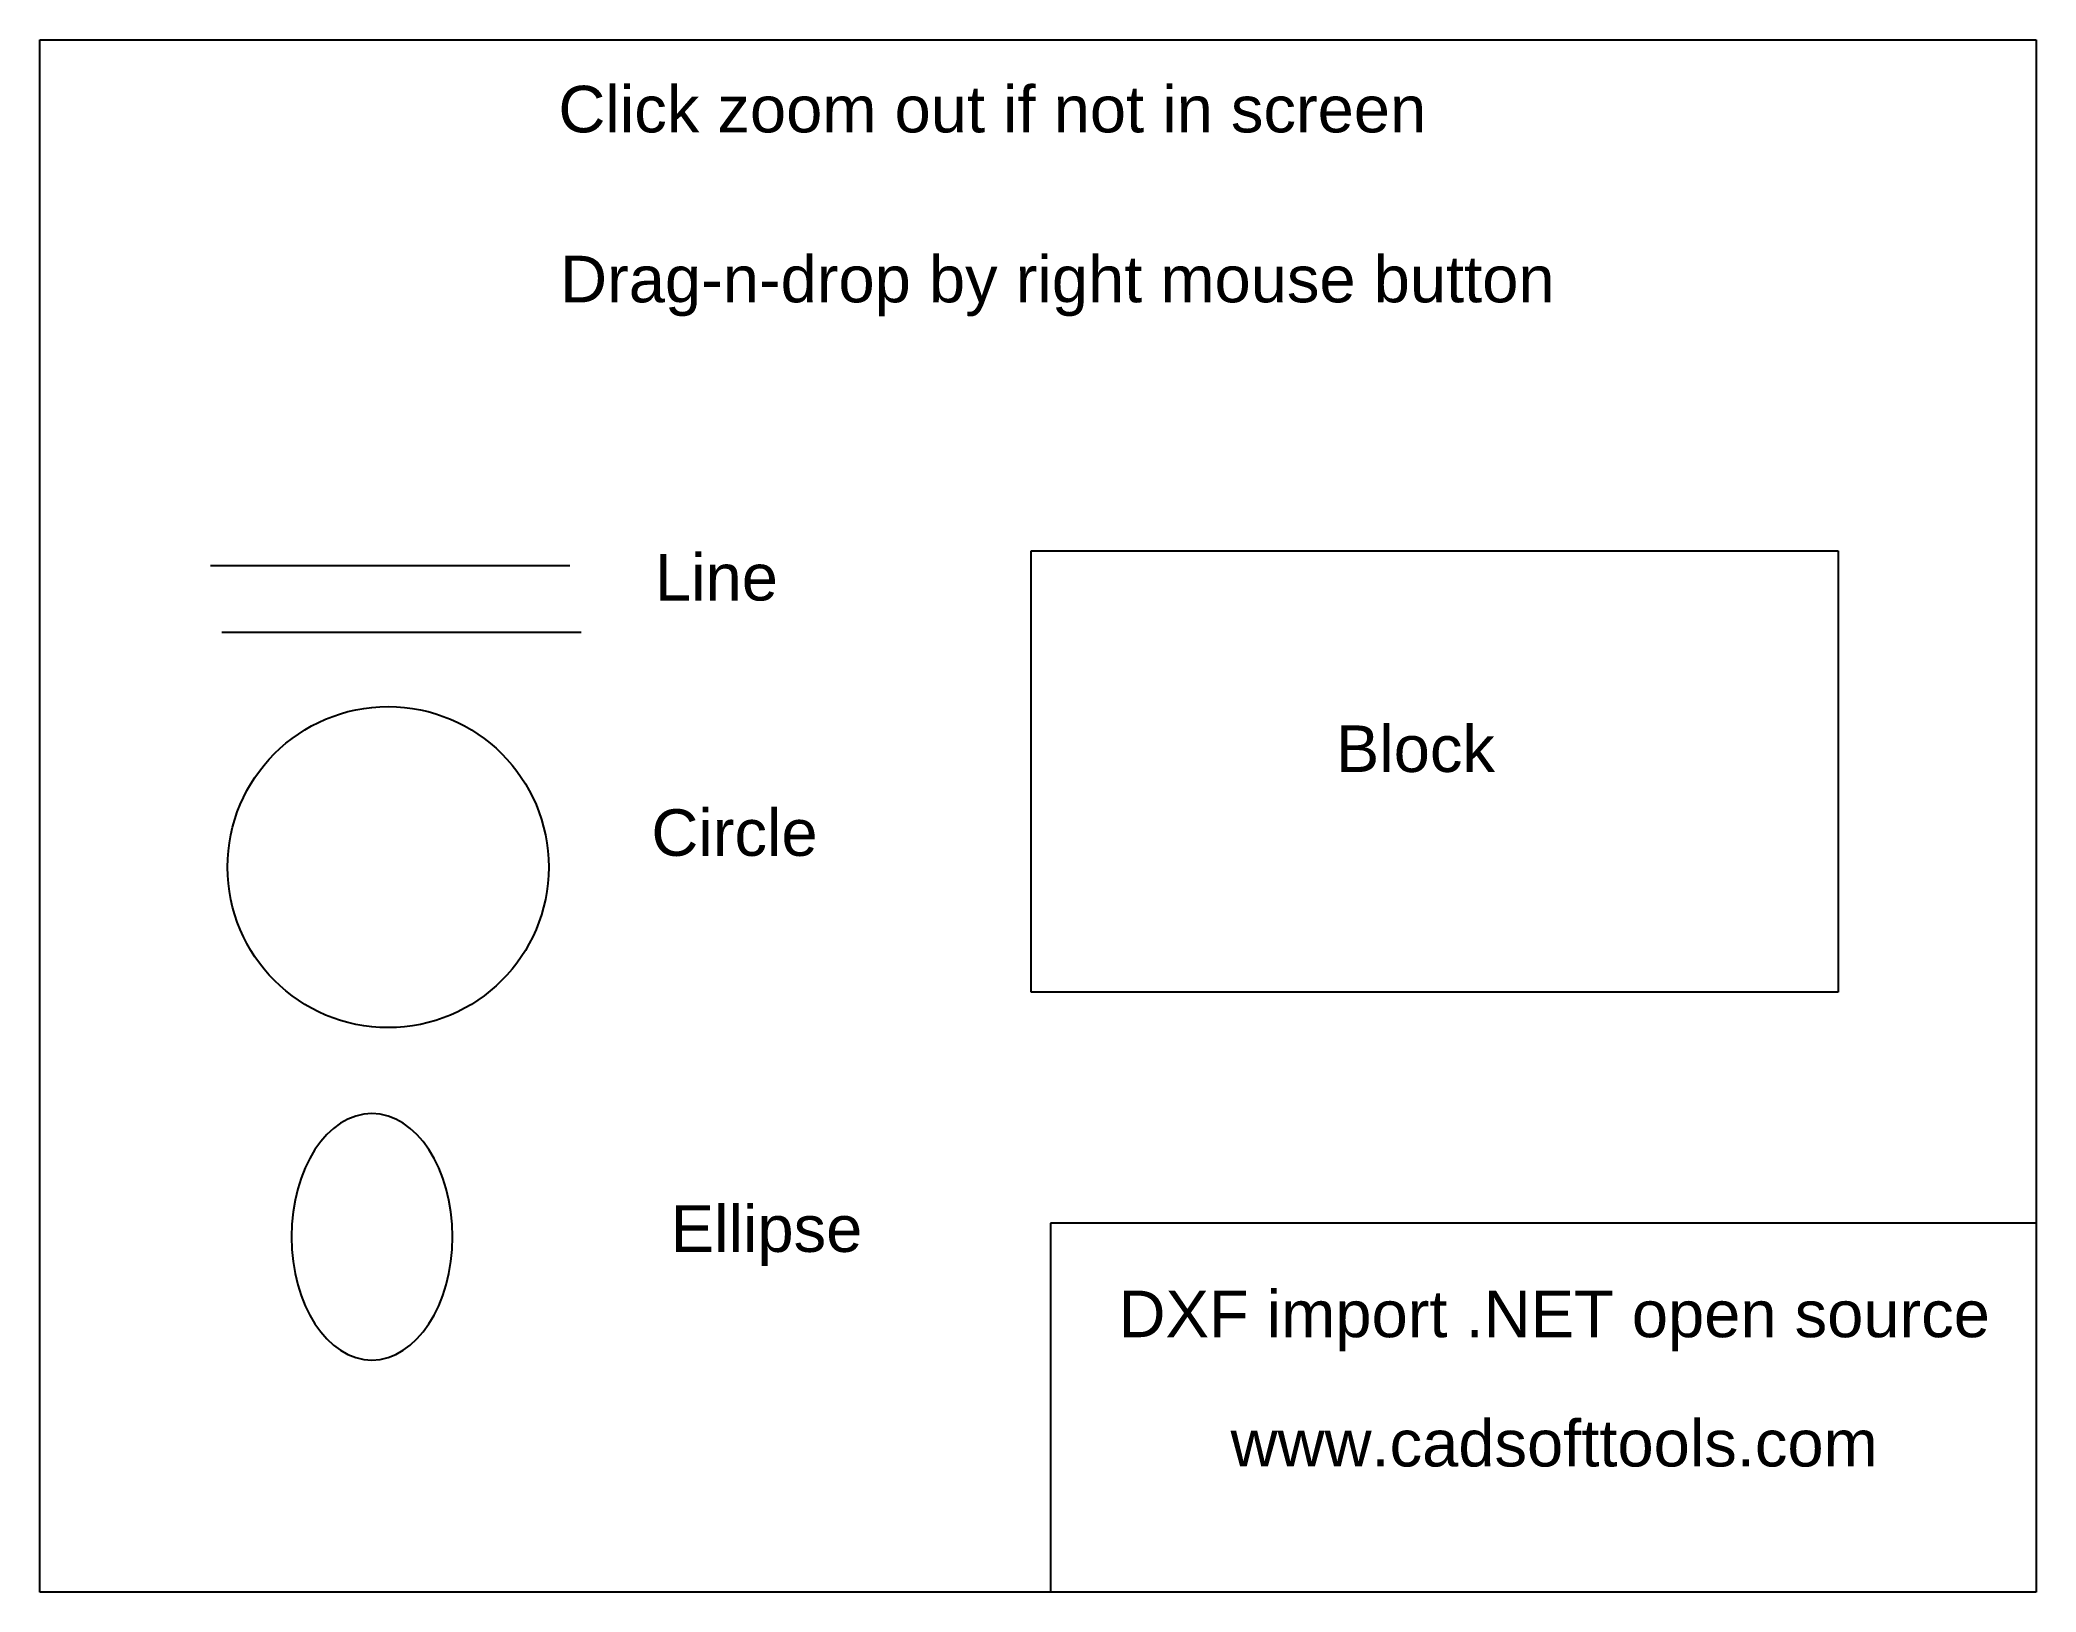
# Model space of a CAD drawing. Header units: millimetres. Extents: x 39 to 939, y 36 to 736.
import ezdxf

# ---------------------------------------------------------------- set-up
doc = ezdxf.new("R2010")
doc.units = ezdxf.units.MM
doc.layers.add('Green', color=3, linetype='Continuous')
doc.layers.add('Red', color=1, linetype='Continuous')
doc.styles.get("Standard").update_dxf_attribs({"font": 'arial.ttf'})

# ---------------------------------------------------------------- blocks, each defined once
blk = doc.blocks.new('A$C5C1809A5')
at = {"layer": 'Red'}
for p, q in [((0, 199.07), (363.9, 199.07)), ((0, 0), (0, 199.07)), ((363.9, 199.07), (363.9, 0)), ((363.9, 0), (0, 0))]:
    blk.add_line(p, q, dxfattribs=at)

msp = doc.modelspace()

# ---------------------------------------------------------------- linework, layer by layer
for p, q in [((39.2, 36.46), (39.2, 736.46)), ((39.2, 736.46), (939.2, 736.46)), ((939.2, 736.46), (939.2, 36.46)), ((656.7, 202.87), (494.81, 202.87)), ((494.81, 202.87), (494.81, 36.46)), ((939.2, 202.87), (656.7, 202.87)), ((939.2, 36.46), (39.2, 36.46))]:
    msp.add_line(p, q)
msp.add_circle((196.19, 363.4), 72.39)
at = {"layer": 'Green'}
msp.add_ellipse((188.89, 196.7), major_axis=(0, 55.58), ratio=0.653168, start_param=-1.570796, end_param=4.712389, dxfattribs=at)
at = {"layer": 'Red'}
msp.add_line((116.17, 499.48), (278.13, 499.48), dxfattribs=at)
at = {"layer": 'Red', "color": 5}
msp.add_line((121.25, 469.43), (283.21, 469.43), dxfattribs=at)

# ---------------------------------------------------------------- block references
msp.add_blockref('A$C5C1809A5', (486.08, 307.02))

# ---------------------------------------------------------------- texts
for s, p in [('Click zoom out if not in screen', (272.95, 694.75)), ('Drag-n-drop by right mouse button', (273.73, 618.11)), ('Line', (316.5, 483.64)), ('Block', (623.5, 406.31)), ('Circle', (314.88, 368.48)), ('Ellipse', (323.59, 189.87)), ('DXF import .NET open source', (525.51, 151.41)), ('www.cadsofttools.com', (576.03, 93.1))]:
    msp.add_text(s, height=21).set_placement(p)

doc.saveas('drawing.dxf')
